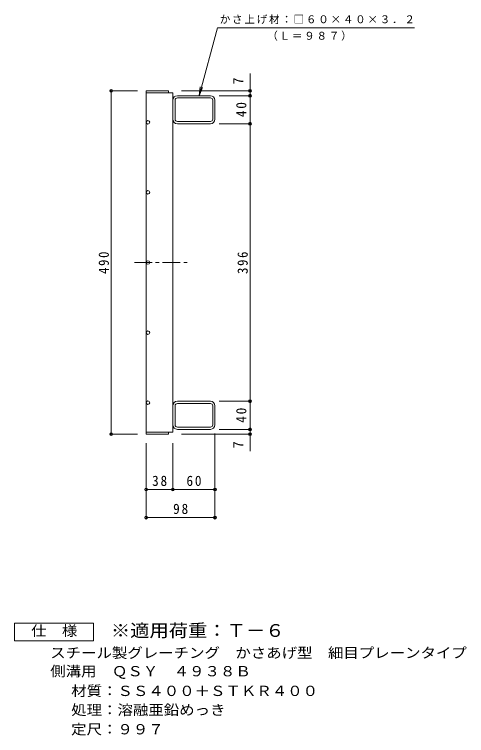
# Model space of a CAD drawing. Units: millimetres, scale not verified. Extents: x -780 to 892, y -682 to 589.
# Drawn here: x 247 to 892, y -501 to 528 of the extents above; entities that cross this region are included whole.
import ezdxf
from ezdxf.enums import TextEntityAlignment as Align

# ---------------------------------------------------------------- set-up
doc = ezdxf.new("R2010")
doc.units = ezdxf.units.MM
doc.header["$LTSCALE"] = 5
doc.header["$PDMODE"] = 32
doc.header["$PDSIZE"] = 4
doc.linetypes.add('CHAIN1', pattern=[8, 5, -1, 1, -1])
for name, color, linetype, lineweight in [('A-1_ピット', 2, 'Continuous', 9), ('A-2_蓋', 3, 'Continuous', 9), ('A-4_寸法', 7, 'Continuous', 9), ('F-4_F-4ﾚｲﾔ', 2, 'Continuous', 9)]:
    doc.layers.add(name, color=color, linetype=linetype, lineweight=lineweight)
doc.layers.add('F-5_F-5ﾚｲﾔ', color=2, linetype='Continuous')
doc.styles.add('ＭＳ ゴシック', font='')
doc.styles.get('ＭＳ ゴシック').set_extended_font_data('MS Gothic')

msp = doc.modelspace()

# ---------------------------------------------------------------- linework, layer by layer
at = {"layer": 'A-1_ピット'}
for p, q in [((526.735, 412.121), (479.535, 412.121)), ((476.335, 378.521), (476.335, 405.721)), ((526.735, 408.921), (479.535, 408.921)), ((529.935, 378.521), (529.935, 405.721)), ((533.135, 378.521), (533.135, 405.721)), ((479.535, 375.321), (526.735, 375.321)), ((526.735, 372.121), (479.535, 372.121)), ((476.335, -30.279), (476.335, -57.478)), ((526.735, -23.879), (479.535, -23.879)), ((479.535, -27.079), (526.735, -27.079)), ((529.935, -30.279), (529.935, -57.478)), ((533.135, -30.279), (533.135, -57.479)), ((526.735, -60.679), (479.535, -60.679)), ((526.735, -63.878), (479.535, -63.878))]:
    msp.add_line(p, q, dxfattribs=at)
for centre, radius, start, end in [((479.535, 405.721), 6.4, 90, 180), ((526.735, 405.721), 6.4, 0, 90), ((479.535, 405.721), 3.2, 90, 180), ((526.735, 405.721), 3.2, 0, 90), ((479.535, 378.521), 6.4, 180, 270), ((479.535, 378.521), 3.2, 180, 270), ((526.735, 378.521), 6.4, 270, 0), ((526.735, 378.521), 3.2, 270, 0), ((479.535, -30.279), 6.4, 90, 180), ((479.535, -30.279), 3.2, 90, 180), ((526.735, -30.279), 6.4, 0, 90), ((526.735, -30.279), 3.2, 0, 90), ((479.535, -57.479), 6.4, 180, 270), ((479.535, -57.478), 3.2, 180, 270), ((526.735, -57.478), 3.2, 270, 0), ((526.735, -57.479), 6.4, 270, 0)]:
    msp.add_arc(centre, radius, start, end, dxfattribs=at)
at = {"layer": 'A-2_蓋'}
for p, q in [((435.135, 419.121), (435.135, -70.879)), ((435.135, 416.121), (473.135, 416.121)), ((473.135, 416.121), (473.135, -67.879)), ((435.135, -67.879), (473.135, -67.879)), ((435.135, -70.879), (467.135, -70.879)), ((467.135, -67.879), (467.135, -70.879))]:
    msp.add_line(p, q, dxfattribs=at)
at = {"layer": 'A-2_蓋', "linetype": 'CHAIN1'}
msp.add_line((418.615, 174.121), (493.326, 174.121), dxfattribs=at)
at = {"layer": 'A-2_蓋'}
msp.add_lwpolyline([(435.135, 419.121), (467.135, 419.121), (467.135, 416.121)], dxfattribs=at)
for centre in [(437.635, 374.121), (437.635, 274.121), (437.635, 174.121), (437.635, 74.121), (437.635, -25.879)]:
    msp.add_circle(centre, 2.5, dxfattribs=at)
at = {"layer": 'A-4_寸法'}
for p, q in [((583.135, -95.059), (583.135, 443.845)), ((510.635, 412.121), (512.267, 424.514)), ((510.635, 412.121), (515.419, 423.67)), ((422.635, 419.121), (383.635, 419.121)), ((385.135, -70.878), (385.135, 419.121)), ((485.635, 419.121), (584.635, 419.121)), ((539.235, 412.121), (584.635, 412.121)), ((539.235, 372.121), (584.635, 372.121)), ((539.235, -23.879), (584.635, -23.879)), ((422.635, -70.878), (383.635, -70.878)), ((485.635, -70.878), (584.635, -70.878)), ((533.135, -69.978), (533.135, -191.297)), ((539.235, -63.878), (584.635, -63.878)), ((435.135, -83.378), (435.135, -191.297)), ((473.135, -83.378), (473.135, -151.297)), ((435.135, -149.797), (533.135, -149.797)), ((435.135, -189.797), (533.135, -189.797))]:
    msp.add_line(p, q, dxfattribs=at)
msp.add_lwpolyline([(510.635, 412.121), (536.626, 509.121), (817.448, 509.121)], dxfattribs=at)
for p in [(385.135, 419.121), (583.135, 419.121), (583.135, 412.121), (583.135, 372.121), (583.135, -23.879), (385.135, -70.878), (583.135, -63.878), (583.135, -70.878), (435.135, -149.797), (473.135, -149.797), (533.135, -149.797), (435.135, -189.797), (533.135, -189.797)]:
    msp.add_point(p, dxfattribs=at)
at = {"layer": 'F-4_F-4ﾚｲﾔ'}
msp.add_lwpolyline([(247.297, -365.473), (247.297, -340.473), (359.797, -340.473), (359.797, -365.473)], close=True, dxfattribs=at)

# ---------------------------------------------------------------- texts
at = {"layer": 'A-4_寸法', "color": 2, "style": 'ＭＳ ゴシック'}
for p in [(578.135, 428.005), (578.135, -90.911)]:
    msp.add_text('7', height=14.66, rotation=90, dxfattribs=at).set_placement(p, align=Align.BOTTOM_LEFT)
at = {"layer": 'A-4_寸法', "char_height": 11, "attachment_point": 7, "style": 'ＭＳ ゴシック'}
for s, insert in [('\\T1.17;かさ上げ材：□６０×４０×３．２', (539.995, 514.253)), ('\\T1.17;（Ｌ＝９８７）', (607.756, 490.445))]:
    msp.add_mtext(s, dxfattribs=dict(at, insert=insert))
at = {"layer": 'A-4_寸法', "color": 2, "char_height": 14.66, "attachment_point": 7, "rotation": 90, "style": 'ＭＳ ゴシック'}
for s, insert in [('\\T1.27;\\W0.95;40', (578.135, 381.496)), ('\\T1.27;\\W0.9;490', (382.135, 157.871)), ('\\T1.27;\\W0.9;396', (580.135, 157.871)), ('\\T1.27;\\W0.95;40', (578.135, -54.503))]:
    msp.add_mtext(s, dxfattribs=dict(at, insert=insert))
at = {"layer": 'A-4_寸法', "color": 2, "char_height": 14.66, "attachment_point": 7, "style": 'ＭＳ ゴシック'}
for s, insert in [('\\T1.27;\\W0.95;38', (443.51, -144.797)), ('\\T1.27;\\W0.95;60', (492.51, -144.797)), ('\\T1.27;\\W0.95;98', (473.51, -184.797))]:
    msp.add_mtext(s, dxfattribs=dict(at, insert=insert))
at = {"layer": 'F-4_F-4ﾚｲﾔ', "style": 'ＭＳ ゴシック', "width": 1.1}
for s, p in [('仕\u3000様', (271.047, -362.973)), ('スチール製グレーチング\u3000かさあげ型\u3000細目プレーンタイプ', (298.342, -394.433)), ('側溝用\u3000ＱＳＹ\u3000４９３８Ｂ', (298.342, -420.612)), ('材質：ＳＳ４００＋ＳＴＫＲ４００', (328.198, -448.687)), ('処理：溶融亜鉛めっき', (328.198, -475.825)), ('定尺：９９７', (328.198, -503.431))]:
    msp.add_text(s, height=14.66, dxfattribs=at).set_placement(p, align=Align.BOTTOM_LEFT)
at = {"layer": 'F-5_F-5ﾚｲﾔ', "color": 3, "style": 'ＭＳ ゴシック', "width": 1.1}
msp.add_text('※適用荷重：Ｔ－６', height=18.33, dxfattribs=at).set_placement((384.797, -365.473), align=Align.BOTTOM_LEFT)

doc.saveas('drawing.dxf')
